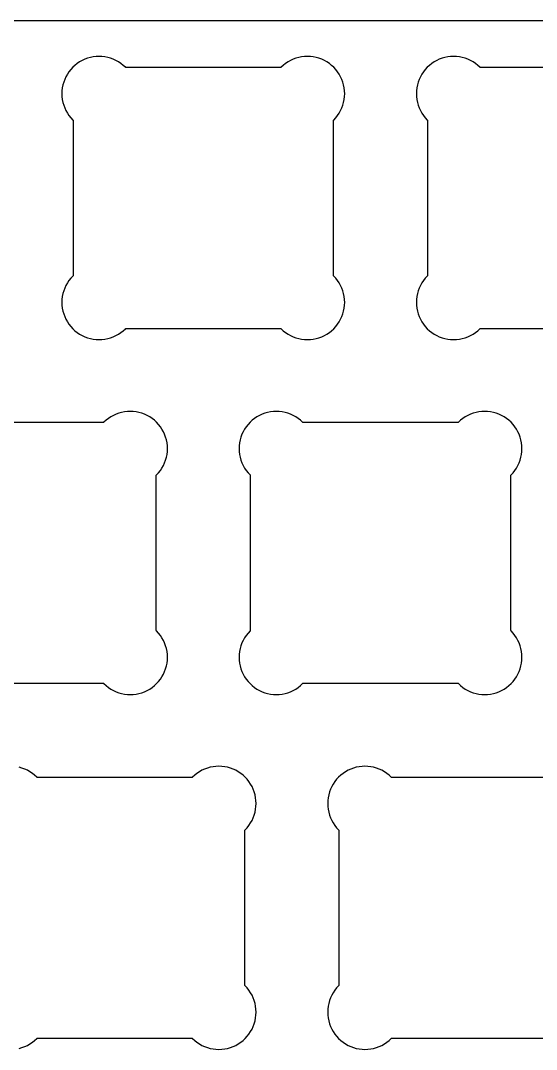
# Model space of a CAD drawing. Extents: x 0 to 286, y 0 to 95.
# Drawn here: x 133.1 to 160.9, y 40.1 to 95.3 of the extents above; entities that cross this region are included whole.
import ezdxf

# ---------------------------------------------------------------- set-up
doc = ezdxf.new("R2010")
doc.units = 0
doc.layers.get('0').update_dxf_attribs({"linetype": 'CONTINUOUS'})

msp = doc.modelspace()

# ---------------------------------------------------------------- linework, layer by layer
at = {"color": 0}
for p, q in [((0.09508, 95.3424), (285.845, 95.3424)), ((136.902, 93.3619), (136.751, 93.3207)), ((137.057, 93.3937), (136.902, 93.3619)), ((137.213, 93.4117), (137.057, 93.3937)), ((137.37, 93.4173), (137.213, 93.4117)), ((137.525, 93.4117), (137.37, 93.4173)), ((137.681, 93.3937), (137.525, 93.4117)), ((137.836, 93.3619), (137.681, 93.3937)), ((137.987, 93.3207), (137.836, 93.3619)), ((148.103, 93.3619), (147.95, 93.3207)), ((148.256, 93.3937), (148.103, 93.3619)), ((148.413, 93.4117), (148.256, 93.3937)), ((148.571, 93.4173), (148.413, 93.4117)), ((148.726, 93.4117), (148.571, 93.4173)), ((148.882, 93.3937), (148.726, 93.4117)), ((149.036, 93.3619), (148.882, 93.3937)), ((149.188, 93.3207), (149.036, 93.3619)), ((155.952, 93.3619), (155.801, 93.3207)), ((156.107, 93.3937), (155.952, 93.3619)), ((156.263, 93.4117), (156.107, 93.3937)), ((156.42, 93.4173), (156.263, 93.4117)), ((156.575, 93.4117), (156.42, 93.4173)), ((156.731, 93.3937), (156.575, 93.4117)), ((156.886, 93.3619), (156.731, 93.3937)), ((157.037, 93.3207), (156.886, 93.3619)), ((135.955, 92.8328), (135.848, 92.7171)), ((136.07, 92.939), (135.955, 92.8328)), ((136.194, 93.037), (136.07, 92.939)), ((136.325, 93.1238), (136.194, 93.037)), ((136.462, 93.2007), (136.325, 93.1238)), ((136.604, 93.2656), (136.462, 93.2007)), ((136.751, 93.3207), (136.604, 93.2656)), ((138.135, 93.2656), (137.987, 93.3207)), ((138.277, 93.2007), (138.135, 93.2656)), ((138.414, 93.1238), (138.277, 93.2007)), ((138.545, 93.037), (138.414, 93.1238)), ((138.668, 92.939), (138.545, 93.037)), ((138.783, 92.8328), (138.668, 92.939)), ((138.797, 92.8176), (138.783, 92.8328)), ((147.141, 92.8176), (138.797, 92.8176)), ((147.155, 92.8328), (147.141, 92.8176)), ((147.271, 92.939), (147.155, 92.8328)), ((147.394, 93.037), (147.271, 92.939)), ((147.525, 93.1238), (147.394, 93.037)), ((147.662, 93.2007), (147.525, 93.1238)), ((147.804, 93.2656), (147.662, 93.2007)), ((147.95, 93.3207), (147.804, 93.2656)), ((149.335, 93.2656), (149.188, 93.3207)), ((149.477, 93.2007), (149.335, 93.2656)), ((149.614, 93.1238), (149.477, 93.2007)), ((149.745, 93.037), (149.614, 93.1238)), ((149.867, 92.939), (149.745, 93.037)), ((149.984, 92.8328), (149.867, 92.939)), ((150.09, 92.7171), (149.984, 92.8328)), ((155.005, 92.8328), (154.898, 92.7171)), ((155.12, 92.939), (155.005, 92.8328)), ((155.244, 93.037), (155.12, 92.939)), ((155.375, 93.1238), (155.244, 93.037)), ((155.512, 93.2007), (155.375, 93.1238)), ((155.654, 93.2656), (155.512, 93.2007)), ((155.801, 93.3207), (155.654, 93.2656)), ((157.185, 93.2656), (157.037, 93.3207)), ((157.327, 93.2007), (157.185, 93.2656)), ((157.464, 93.1238), (157.327, 93.2007)), ((157.595, 93.037), (157.464, 93.1238)), ((157.718, 92.939), (157.595, 93.037)), ((157.833, 92.8328), (157.718, 92.939)), ((157.847, 92.8176), (157.833, 92.8328)), ((166.191, 92.8176), (157.847, 92.8176)), ((135.587, 92.3272), (135.522, 92.184)), ((135.664, 92.4623), (135.587, 92.3272)), ((135.751, 92.5932), (135.664, 92.4623)), ((135.848, 92.7171), (135.751, 92.5932)), ((150.188, 92.5932), (150.09, 92.7171)), ((150.275, 92.4623), (150.188, 92.5932)), ((150.352, 92.3272), (150.275, 92.4623)), ((150.417, 92.184), (150.352, 92.3272)), ((154.637, 92.3272), (154.572, 92.184)), ((154.714, 92.4623), (154.637, 92.3272)), ((154.801, 92.5932), (154.714, 92.4623)), ((154.898, 92.7171), (154.801, 92.5932)), ((135.394, 91.7303), (135.376, 91.5748)), ((135.425, 91.8849), (135.394, 91.7303)), ((135.467, 92.0365), (135.425, 91.8849)), ((135.522, 92.184), (135.467, 92.0365)), ((150.472, 92.0365), (150.417, 92.184)), ((150.513, 91.8849), (150.472, 92.0365)), ((150.545, 91.7303), (150.513, 91.8849)), ((150.563, 91.5748), (150.545, 91.7303)), ((154.444, 91.7303), (154.426, 91.5748)), ((154.475, 91.8849), (154.444, 91.7303)), ((154.517, 92.0365), (154.475, 91.8849)), ((154.572, 92.184), (154.517, 92.0365)), ((135.376, 91.5748), (135.369, 91.4178)), ((135.369, 91.4178), (135.376, 91.2619)), ((135.376, 91.2619), (135.394, 91.1063)), ((150.545, 91.1063), (150.563, 91.2619)), ((150.57, 91.4178), (150.563, 91.5748)), ((150.563, 91.2619), (150.57, 91.4178)), ((154.426, 91.5748), (154.42, 91.4178)), ((154.42, 91.4178), (154.426, 91.2619)), ((154.426, 91.2619), (154.444, 91.1063)), ((135.394, 91.1063), (135.425, 90.9518)), ((135.425, 90.9518), (135.467, 90.8004)), ((135.467, 90.8004), (135.522, 90.653)), ((135.522, 90.653), (135.587, 90.5108)), ((150.352, 90.5108), (150.417, 90.653)), ((150.417, 90.653), (150.472, 90.8004)), ((150.472, 90.8004), (150.513, 90.9518)), ((150.513, 90.9518), (150.545, 91.1063)), ((154.444, 91.1063), (154.475, 90.9518)), ((154.475, 90.9518), (154.517, 90.8004)), ((154.517, 90.8004), (154.572, 90.653)), ((154.572, 90.653), (154.637, 90.5108)), ((135.587, 90.5108), (135.664, 90.3732)), ((135.664, 90.3732), (135.751, 90.2423)), ((135.751, 90.2423), (135.848, 90.1196)), ((135.848, 90.1196), (135.955, 90.0038)), ((149.984, 90.0038), (150.09, 90.1196)), ((150.09, 90.1196), (150.188, 90.2423)), ((150.188, 90.2423), (150.275, 90.3732)), ((150.275, 90.3732), (150.352, 90.5108)), ((154.637, 90.5108), (154.714, 90.3732)), ((154.714, 90.3732), (154.801, 90.2423)), ((154.801, 90.2423), (154.898, 90.1196)), ((154.898, 90.1196), (155.005, 90.0038)), ((135.955, 90.0038), (135.97, 89.9901)), ((135.97, 89.9901), (135.97, 81.6462)), ((149.969, 89.9901), (149.984, 90.0038)), ((149.969, 81.6462), (149.969, 89.9901)), ((155.005, 90.0038), (155.02, 89.9901)), ((155.02, 89.9901), (155.02, 81.6462)), ((135.664, 81.2631), (135.587, 81.1251)), ((135.751, 81.394), (135.664, 81.2631)), ((135.848, 81.5164), (135.751, 81.394)), ((135.955, 81.6321), (135.848, 81.5164)), ((135.97, 81.6462), (135.955, 81.6321)), ((149.984, 81.6321), (149.969, 81.6462)), ((150.09, 81.5164), (149.984, 81.6321)), ((150.188, 81.394), (150.09, 81.5164)), ((150.275, 81.2631), (150.188, 81.394)), ((150.352, 81.1251), (150.275, 81.2631)), ((154.714, 81.2631), (154.637, 81.1251)), ((154.801, 81.394), (154.714, 81.2631)), ((154.898, 81.5164), (154.801, 81.394)), ((155.005, 81.6321), (154.898, 81.5164)), ((155.02, 81.6462), (155.005, 81.6321)), ((135.425, 80.6842), (135.394, 80.5311)), ((135.467, 80.8373), (135.425, 80.6842)), ((135.522, 80.9833), (135.467, 80.8373)), ((135.587, 81.1251), (135.522, 80.9833)), ((150.417, 80.9833), (150.352, 81.1251)), ((150.472, 80.8373), (150.417, 80.9833)), ((150.513, 80.6842), (150.472, 80.8373)), ((150.545, 80.5311), (150.513, 80.6842)), ((154.475, 80.6842), (154.444, 80.5311)), ((154.517, 80.8373), (154.475, 80.6842)), ((154.572, 80.9833), (154.517, 80.8373)), ((154.637, 81.1251), (154.572, 80.9833)), ((135.376, 80.3741), (135.369, 80.2171)), ((135.369, 80.2171), (135.376, 80.0612)), ((135.394, 80.5311), (135.376, 80.3741)), ((150.563, 80.3741), (150.545, 80.5311)), ((150.57, 80.2171), (150.563, 80.3741)), ((150.563, 80.0612), (150.57, 80.2171)), ((154.426, 80.3741), (154.42, 80.2171)), ((154.42, 80.2171), (154.426, 80.0612)), ((154.444, 80.5311), (154.426, 80.3741)), ((135.376, 80.0612), (135.394, 79.9056)), ((135.394, 79.9056), (135.425, 79.7511)), ((135.425, 79.7511), (135.467, 79.5997)), ((135.467, 79.5997), (135.522, 79.4523)), ((150.417, 79.4523), (150.472, 79.5997)), ((150.472, 79.5997), (150.513, 79.7511)), ((150.513, 79.7511), (150.545, 79.9056)), ((150.545, 79.9056), (150.563, 80.0612)), ((154.426, 80.0612), (154.444, 79.9056)), ((154.444, 79.9056), (154.475, 79.7511)), ((154.475, 79.7511), (154.517, 79.5997)), ((154.517, 79.5997), (154.572, 79.4523)), ((135.522, 79.4523), (135.587, 79.3101)), ((135.587, 79.3101), (135.664, 79.1739)), ((135.664, 79.1739), (135.751, 79.043)), ((135.751, 79.043), (135.848, 78.9203)), ((150.09, 78.9203), (150.188, 79.043)), ((150.188, 79.043), (150.275, 79.1739)), ((150.275, 79.1739), (150.352, 79.3101)), ((150.352, 79.3101), (150.417, 79.4523)), ((154.572, 79.4523), (154.637, 79.3101)), ((154.637, 79.3101), (154.714, 79.1739)), ((154.714, 79.1739), (154.801, 79.043)), ((154.801, 79.043), (154.898, 78.9203)), ((135.848, 78.9203), (135.955, 78.8031)), ((135.955, 78.8031), (136.07, 78.697)), ((136.07, 78.697), (136.194, 78.5992)), ((136.194, 78.5992), (136.325, 78.5125)), ((136.325, 78.5125), (136.462, 78.4352)), ((136.462, 78.4352), (136.604, 78.3703)), ((138.135, 78.3703), (138.277, 78.4352)), ((138.277, 78.4352), (138.414, 78.5125)), ((138.414, 78.5125), (138.545, 78.5992)), ((138.545, 78.5992), (138.668, 78.697)), ((138.668, 78.697), (138.783, 78.8031)), ((138.783, 78.8031), (138.797, 78.8183)), ((138.797, 78.8183), (147.141, 78.8183)), ((147.141, 78.8183), (147.155, 78.8031)), ((147.155, 78.8031), (147.271, 78.697)), ((147.271, 78.697), (147.394, 78.5992)), ((147.394, 78.5992), (147.525, 78.5125)), ((147.525, 78.5125), (147.662, 78.4352)), ((147.662, 78.4352), (147.804, 78.3703)), ((149.335, 78.3703), (149.477, 78.4352)), ((149.477, 78.4352), (149.614, 78.5125)), ((149.614, 78.5125), (149.745, 78.5992)), ((149.745, 78.5992), (149.867, 78.697)), ((149.867, 78.697), (149.984, 78.8031)), ((149.984, 78.8031), (150.09, 78.9203)), ((154.898, 78.9203), (155.005, 78.8031)), ((155.005, 78.8031), (155.12, 78.697)), ((155.12, 78.697), (155.244, 78.5992)), ((155.244, 78.5992), (155.375, 78.5125)), ((155.375, 78.5125), (155.512, 78.4352)), ((155.512, 78.4352), (155.654, 78.3703)), ((157.185, 78.3703), (157.327, 78.4352)), ((157.327, 78.4352), (157.464, 78.5125)), ((157.464, 78.5125), (157.595, 78.5992)), ((157.595, 78.5992), (157.718, 78.697)), ((157.718, 78.697), (157.833, 78.8031)), ((157.833, 78.8031), (157.847, 78.8183)), ((157.847, 78.8183), (166.191, 78.8183)), ((136.604, 78.3703), (136.751, 78.3153)), ((136.751, 78.3153), (136.902, 78.274)), ((136.902, 78.274), (137.057, 78.2422)), ((137.057, 78.2422), (137.213, 78.2242)), ((137.213, 78.2242), (137.37, 78.2175)), ((137.37, 78.2175), (137.525, 78.2242)), ((137.525, 78.2242), (137.681, 78.2422)), ((137.681, 78.2422), (137.836, 78.274)), ((137.836, 78.274), (137.987, 78.3153)), ((137.987, 78.3153), (138.135, 78.3703)), ((147.804, 78.3703), (147.95, 78.3153)), ((147.95, 78.3153), (148.103, 78.274)), ((148.103, 78.274), (148.256, 78.2422)), ((148.256, 78.2422), (148.413, 78.2242)), ((148.413, 78.2242), (148.571, 78.2175)), ((148.571, 78.2175), (148.726, 78.2242)), ((148.726, 78.2242), (148.882, 78.2422)), ((148.882, 78.2422), (149.036, 78.274)), ((149.036, 78.274), (149.188, 78.3153)), ((149.188, 78.3153), (149.335, 78.3703)), ((155.654, 78.3703), (155.801, 78.3153)), ((155.801, 78.3153), (155.952, 78.274)), ((155.952, 78.274), (156.107, 78.2422)), ((156.107, 78.2422), (156.263, 78.2242)), ((156.263, 78.2242), (156.42, 78.2175)), ((156.42, 78.2175), (156.575, 78.2242)), ((156.575, 78.2242), (156.731, 78.2422)), ((156.731, 78.2422), (156.886, 78.274)), ((156.886, 78.274), (157.037, 78.3153)), ((157.037, 78.3153), (157.185, 78.3703)), ((138, 74.0738), (137.869, 73.987)), ((138.137, 74.1507), (138, 74.0738)), ((138.279, 74.2156), (138.137, 74.1507)), ((138.425, 74.2707), (138.279, 74.2156)), ((138.578, 74.3119), (138.425, 74.2707)), ((138.731, 74.3437), (138.578, 74.3119)), ((138.888, 74.3617), (138.731, 74.3437)), ((139.046, 74.3673), (138.888, 74.3617)), ((139.201, 74.3617), (139.046, 74.3673)), ((139.357, 74.3437), (139.201, 74.3617)), ((139.511, 74.3119), (139.357, 74.3437)), ((139.663, 74.2707), (139.511, 74.3119)), ((139.81, 74.2156), (139.663, 74.2707)), ((139.952, 74.1507), (139.81, 74.2156)), ((140.089, 74.0738), (139.952, 74.1507)), ((140.22, 73.987), (140.089, 74.0738)), ((145.85, 74.0738), (145.719, 73.987)), ((145.987, 74.1507), (145.85, 74.0738)), ((146.129, 74.2156), (145.987, 74.1507)), ((146.276, 74.2707), (146.129, 74.2156)), ((146.427, 74.3119), (146.276, 74.2707)), ((146.582, 74.3437), (146.427, 74.3119)), ((146.738, 74.3617), (146.582, 74.3437)), ((146.895, 74.3673), (146.738, 74.3617)), ((147.05, 74.3617), (146.895, 74.3673)), ((147.206, 74.3437), (147.05, 74.3617)), ((147.361, 74.3119), (147.206, 74.3437)), ((147.512, 74.2707), (147.361, 74.3119)), ((147.66, 74.2156), (147.512, 74.2707)), ((147.802, 74.1507), (147.66, 74.2156)), ((147.939, 74.0738), (147.802, 74.1507)), ((148.07, 73.987), (147.939, 74.0738)), ((157.05, 74.0738), (156.919, 73.987)), ((157.187, 74.1507), (157.05, 74.0738)), ((157.329, 74.2156), (157.187, 74.1507)), ((157.475, 74.2707), (157.329, 74.2156)), ((157.628, 74.3119), (157.475, 74.2707)), ((157.781, 74.3437), (157.628, 74.3119)), ((157.938, 74.3617), (157.781, 74.3437)), ((158.096, 74.3673), (157.938, 74.3617)), ((158.251, 74.3617), (158.096, 74.3673)), ((158.407, 74.3437), (158.251, 74.3617)), ((158.561, 74.3119), (158.407, 74.3437)), ((158.713, 74.2707), (158.561, 74.3119)), ((158.86, 74.2156), (158.713, 74.2707)), ((159.002, 74.1507), (158.86, 74.2156)), ((159.139, 74.0738), (159.002, 74.1507)), ((159.27, 73.987), (159.139, 74.0738)), ((137.616, 73.7676), (129.272, 73.7676)), ((137.63, 73.7828), (137.616, 73.7676)), ((137.746, 73.889), (137.63, 73.7828)), ((137.869, 73.987), (137.746, 73.889)), ((140.342, 73.889), (140.22, 73.987)), ((140.459, 73.7828), (140.342, 73.889)), ((140.565, 73.6671), (140.459, 73.7828)), ((140.663, 73.5432), (140.565, 73.6671)), ((140.75, 73.4124), (140.663, 73.5432)), ((145.276, 73.5432), (145.189, 73.4124)), ((145.373, 73.6671), (145.276, 73.5432)), ((145.48, 73.7828), (145.373, 73.6671)), ((145.595, 73.889), (145.48, 73.7828)), ((145.719, 73.987), (145.595, 73.889)), ((148.193, 73.889), (148.07, 73.987)), ((148.308, 73.7828), (148.193, 73.889)), ((148.322, 73.7676), (148.308, 73.7828)), ((156.666, 73.7676), (148.322, 73.7676)), ((156.68, 73.7828), (156.666, 73.7676)), ((156.796, 73.889), (156.68, 73.7828)), ((156.919, 73.987), (156.796, 73.889)), ((159.392, 73.889), (159.27, 73.987)), ((159.509, 73.7828), (159.392, 73.889)), ((159.615, 73.6671), (159.509, 73.7828)), ((159.713, 73.5432), (159.615, 73.6671)), ((159.8, 73.4124), (159.713, 73.5432)), ((140.827, 73.2758), (140.75, 73.4124)), ((140.892, 73.134), (140.827, 73.2758)), ((140.947, 72.9865), (140.892, 73.134)), ((140.988, 72.8349), (140.947, 72.9865)), ((144.992, 72.9865), (144.95, 72.8349)), ((145.047, 73.134), (144.992, 72.9865)), ((145.112, 73.2758), (145.047, 73.134)), ((145.189, 73.4124), (145.112, 73.2758)), ((159.877, 73.2758), (159.8, 73.4124)), ((159.942, 73.134), (159.877, 73.2758)), ((159.997, 72.9865), (159.942, 73.134)), ((160.038, 72.8349), (159.997, 72.9865)), ((141.02, 72.6803), (140.988, 72.8349)), ((141.038, 72.5248), (141.02, 72.6803)), ((141.045, 72.3678), (141.038, 72.5248)), ((141.038, 72.2119), (141.045, 72.3678)), ((144.901, 72.5248), (144.894, 72.3678)), ((144.894, 72.3678), (144.901, 72.2119)), ((144.919, 72.6803), (144.901, 72.5248)), ((144.95, 72.8349), (144.919, 72.6803)), ((160.07, 72.6803), (160.038, 72.8349)), ((160.088, 72.5248), (160.07, 72.6803)), ((160.095, 72.3678), (160.088, 72.5248)), ((160.088, 72.2119), (160.095, 72.3678)), ((140.947, 71.7504), (140.988, 71.9018)), ((140.988, 71.9018), (141.02, 72.0563)), ((141.02, 72.0563), (141.038, 72.2119)), ((144.901, 72.2119), (144.919, 72.0563)), ((144.919, 72.0563), (144.95, 71.9018)), ((144.95, 71.9018), (144.992, 71.7504)), ((159.997, 71.7504), (160.038, 71.9018)), ((160.038, 71.9018), (160.07, 72.0563)), ((160.07, 72.0563), (160.088, 72.2119)), ((140.663, 71.1923), (140.75, 71.3232)), ((140.75, 71.3232), (140.827, 71.4608)), ((140.827, 71.4608), (140.892, 71.603)), ((140.892, 71.603), (140.947, 71.7504)), ((144.992, 71.7504), (145.047, 71.603)), ((145.047, 71.603), (145.112, 71.4608)), ((145.112, 71.4608), (145.189, 71.3232)), ((145.189, 71.3232), (145.276, 71.1923)), ((159.713, 71.1923), (159.8, 71.3232)), ((159.8, 71.3232), (159.877, 71.4608)), ((159.877, 71.4608), (159.942, 71.603)), ((159.942, 71.603), (159.997, 71.7504)), ((140.444, 70.9401), (140.459, 70.9538)), ((140.444, 62.5962), (140.444, 70.9401)), ((140.459, 70.9538), (140.565, 71.0696)), ((140.565, 71.0696), (140.663, 71.1923)), ((145.276, 71.1923), (145.373, 71.0696)), ((145.373, 71.0696), (145.48, 70.9538)), ((145.48, 70.9538), (145.495, 70.9401)), ((145.495, 70.9401), (145.495, 62.5962)), ((159.494, 70.9401), (159.509, 70.9538)), ((159.494, 62.5962), (159.494, 70.9401)), ((159.509, 70.9538), (159.615, 71.0696)), ((159.615, 71.0696), (159.713, 71.1923)), ((140.459, 62.5821), (140.444, 62.5962)), ((140.565, 62.4664), (140.459, 62.5821)), ((140.663, 62.3439), (140.565, 62.4664)), ((145.373, 62.4664), (145.276, 62.3439)), ((145.48, 62.5821), (145.373, 62.4664)), ((145.495, 62.5962), (145.48, 62.5821)), ((159.509, 62.5821), (159.494, 62.5962)), ((159.615, 62.4664), (159.509, 62.5821)), ((159.713, 62.3439), (159.615, 62.4664)), ((140.75, 62.2131), (140.663, 62.3439)), ((140.827, 62.0751), (140.75, 62.2131)), ((140.892, 61.9333), (140.827, 62.0751)), ((140.947, 61.7873), (140.892, 61.9333)), ((145.047, 61.9333), (144.992, 61.7873)), ((145.112, 62.0751), (145.047, 61.9333)), ((145.189, 62.2131), (145.112, 62.0751)), ((145.276, 62.3439), (145.189, 62.2131)), ((159.8, 62.2131), (159.713, 62.3439)), ((159.877, 62.0751), (159.8, 62.2131)), ((159.942, 61.9333), (159.877, 62.0751)), ((159.997, 61.7873), (159.942, 61.9333)), ((140.988, 61.6342), (140.947, 61.7873)), ((141.02, 61.4811), (140.988, 61.6342)), ((141.038, 61.3241), (141.02, 61.4811)), ((141.045, 61.1671), (141.038, 61.3241)), ((144.901, 61.3241), (144.894, 61.1671)), ((144.919, 61.4811), (144.901, 61.3241)), ((144.95, 61.6342), (144.919, 61.4811)), ((144.992, 61.7873), (144.95, 61.6342)), ((160.038, 61.6342), (159.997, 61.7873)), ((160.07, 61.4811), (160.038, 61.6342)), ((160.088, 61.3241), (160.07, 61.4811)), ((160.095, 61.1671), (160.088, 61.3241)), ((140.988, 60.7011), (141.02, 60.8556)), ((141.02, 60.8556), (141.038, 61.0112)), ((141.038, 61.0112), (141.045, 61.1671)), ((144.894, 61.1671), (144.901, 61.0112)), ((144.901, 61.0112), (144.919, 60.8556)), ((144.919, 60.8556), (144.95, 60.7011)), ((160.038, 60.7011), (160.07, 60.8556)), ((160.07, 60.8556), (160.088, 61.0112)), ((160.088, 61.0112), (160.095, 61.1671)), ((140.75, 60.1239), (140.827, 60.2601)), ((140.827, 60.2601), (140.892, 60.4023)), ((140.892, 60.4023), (140.947, 60.5497)), ((140.947, 60.5497), (140.988, 60.7011)), ((144.95, 60.7011), (144.992, 60.5497)), ((144.992, 60.5497), (145.047, 60.4023)), ((145.047, 60.4023), (145.112, 60.2601)), ((145.112, 60.2601), (145.189, 60.1239)), ((159.8, 60.1239), (159.877, 60.2601)), ((159.877, 60.2601), (159.942, 60.4023)), ((159.942, 60.4023), (159.997, 60.5497)), ((159.997, 60.5497), (160.038, 60.7011)), ((129.272, 59.7683), (137.616, 59.7683)), ((137.616, 59.7683), (137.63, 59.7531)), ((137.63, 59.7531), (137.746, 59.647)), ((137.746, 59.647), (137.869, 59.5492)), ((140.22, 59.5492), (140.342, 59.647)), ((140.342, 59.647), (140.459, 59.7531)), ((140.459, 59.7531), (140.565, 59.8703)), ((140.565, 59.8703), (140.663, 59.993)), ((140.663, 59.993), (140.75, 60.1239)), ((145.189, 60.1239), (145.276, 59.993)), ((145.276, 59.993), (145.373, 59.8703)), ((145.373, 59.8703), (145.48, 59.7531)), ((145.48, 59.7531), (145.595, 59.647)), ((145.595, 59.647), (145.719, 59.5492)), ((148.07, 59.5492), (148.193, 59.647)), ((148.193, 59.647), (148.308, 59.7531)), ((148.308, 59.7531), (148.322, 59.7683)), ((148.322, 59.7683), (156.666, 59.7683)), ((156.666, 59.7683), (156.68, 59.7531)), ((156.68, 59.7531), (156.796, 59.647)), ((156.796, 59.647), (156.919, 59.5492)), ((159.27, 59.5492), (159.392, 59.647)), ((159.392, 59.647), (159.509, 59.7531)), ((159.509, 59.7531), (159.615, 59.8703)), ((159.615, 59.8703), (159.713, 59.993)), ((159.713, 59.993), (159.8, 60.1239)), ((137.869, 59.5492), (138, 59.4625)), ((138, 59.4625), (138.137, 59.3852)), ((138.137, 59.3852), (138.279, 59.3203)), ((138.279, 59.3203), (138.425, 59.2653)), ((138.425, 59.2653), (138.578, 59.224)), ((138.578, 59.224), (138.731, 59.1922)), ((138.731, 59.1922), (138.888, 59.1742)), ((138.888, 59.1742), (139.046, 59.1675)), ((139.046, 59.1675), (139.201, 59.1742)), ((139.201, 59.1742), (139.357, 59.1922)), ((139.357, 59.1922), (139.511, 59.224)), ((139.511, 59.224), (139.663, 59.2653)), ((139.663, 59.2653), (139.81, 59.3203)), ((139.81, 59.3203), (139.952, 59.3852)), ((139.952, 59.3852), (140.089, 59.4625)), ((140.089, 59.4625), (140.22, 59.5492)), ((145.719, 59.5492), (145.85, 59.4625)), ((145.85, 59.4625), (145.987, 59.3852)), ((145.987, 59.3852), (146.129, 59.3203)), ((146.129, 59.3203), (146.276, 59.2653)), ((146.276, 59.2653), (146.427, 59.224)), ((146.427, 59.224), (146.582, 59.1922)), ((146.582, 59.1922), (146.738, 59.1742)), ((146.738, 59.1742), (146.895, 59.1675)), ((146.895, 59.1675), (147.05, 59.1742)), ((147.05, 59.1742), (147.206, 59.1922)), ((147.206, 59.1922), (147.361, 59.224)), ((147.361, 59.224), (147.512, 59.2653)), ((147.512, 59.2653), (147.66, 59.3203)), ((147.66, 59.3203), (147.802, 59.3852)), ((147.802, 59.3852), (147.939, 59.4625)), ((147.939, 59.4625), (148.07, 59.5492)), ((156.919, 59.5492), (157.05, 59.4625)), ((157.05, 59.4625), (157.187, 59.3852)), ((157.187, 59.3852), (157.329, 59.3203)), ((157.329, 59.3203), (157.475, 59.2653)), ((157.475, 59.2653), (157.628, 59.224)), ((157.628, 59.224), (157.781, 59.1922)), ((157.781, 59.1922), (157.938, 59.1742)), ((157.938, 59.1742), (158.096, 59.1675)), ((158.096, 59.1675), (158.251, 59.1742)), ((158.251, 59.1742), (158.407, 59.1922)), ((158.407, 59.1922), (158.561, 59.224)), ((158.561, 59.224), (158.713, 59.2653)), ((158.713, 59.2653), (158.86, 59.3203)), ((158.86, 59.3203), (159.002, 59.3852)), ((159.002, 59.3852), (159.139, 59.4625)), ((159.139, 59.4625), (159.27, 59.5492)), ((133.225, 55.2207), (133.074, 55.2619)), ((143.339, 55.2619), (143.189, 55.2207)), ((143.494, 55.2937), (143.339, 55.2619)), ((143.649, 55.3117), (143.494, 55.2937)), ((143.807, 55.3173), (143.649, 55.3117)), ((143.964, 55.3117), (143.807, 55.3173)), ((144.119, 55.2937), (143.964, 55.3117)), ((144.274, 55.2619), (144.119, 55.2937)), ((144.425, 55.2207), (144.274, 55.2619)), ((151.19, 55.2619), (151.039, 55.2207)), ((151.344, 55.2937), (151.19, 55.2619)), ((151.5, 55.3117), (151.344, 55.2937)), ((151.657, 55.3173), (151.5, 55.3117)), ((151.814, 55.3117), (151.657, 55.3173)), ((151.97, 55.2937), (151.814, 55.3117)), ((152.124, 55.2619), (151.97, 55.2937)), ((152.275, 55.2207), (152.124, 55.2619)), ((133.372, 55.1656), (133.225, 55.2207)), ((133.515, 55.1007), (133.372, 55.1656)), ((133.652, 55.0238), (133.515, 55.1007)), ((133.783, 54.937), (133.652, 55.0238)), ((133.905, 54.839), (133.783, 54.937)), ((134.021, 54.7328), (133.905, 54.839)), ((134.035, 54.7176), (134.021, 54.7328)), ((142.379, 54.7176), (134.035, 54.7176)), ((142.393, 54.7328), (142.379, 54.7176)), ((142.507, 54.839), (142.393, 54.7328)), ((142.631, 54.937), (142.507, 54.839)), ((142.762, 55.0238), (142.631, 54.937)), ((142.898, 55.1007), (142.762, 55.0238)), ((143.042, 55.1656), (142.898, 55.1007)), ((143.189, 55.2207), (143.042, 55.1656)), ((144.572, 55.1656), (144.425, 55.2207)), ((144.715, 55.1007), (144.572, 55.1656)), ((144.851, 55.0238), (144.715, 55.1007)), ((144.984, 54.937), (144.851, 55.0238)), ((145.106, 54.839), (144.984, 54.937)), ((145.22, 54.7328), (145.106, 54.839)), ((145.328, 54.6171), (145.22, 54.7328)), ((150.243, 54.7328), (150.136, 54.6171)), ((150.358, 54.839), (150.243, 54.7328)), ((150.481, 54.937), (150.358, 54.839)), ((150.611, 55.0238), (150.481, 54.937)), ((150.749, 55.1007), (150.611, 55.0238)), ((150.893, 55.1656), (150.749, 55.1007)), ((151.039, 55.2207), (150.893, 55.1656)), ((152.422, 55.1656), (152.275, 55.2207)), ((152.565, 55.1007), (152.422, 55.1656)), ((152.702, 55.0238), (152.565, 55.1007)), ((152.833, 54.937), (152.702, 55.0238)), ((152.955, 54.839), (152.833, 54.937)), ((153.071, 54.7328), (152.955, 54.839)), ((153.085, 54.7176), (153.071, 54.7328)), ((161.429, 54.7176), (153.085, 54.7176)), ((145.425, 54.4932), (145.328, 54.6171)), ((145.511, 54.3624), (145.425, 54.4932)), ((145.588, 54.2258), (145.511, 54.3624)), ((145.655, 54.084), (145.588, 54.2258)), ((149.876, 54.2258), (149.809, 54.084)), ((149.951, 54.3624), (149.876, 54.2258)), ((150.04, 54.4932), (149.951, 54.3624)), ((150.136, 54.6171), (150.04, 54.4932)), ((145.708, 53.9365), (145.655, 54.084)), ((145.752, 53.7849), (145.708, 53.9365)), ((145.781, 53.6303), (145.752, 53.7849)), ((145.801, 53.4748), (145.781, 53.6303)), ((149.681, 53.6303), (149.663, 53.4748)), ((149.711, 53.7849), (149.681, 53.6303)), ((149.754, 53.9365), (149.711, 53.7849)), ((149.809, 54.084), (149.754, 53.9365)), ((145.781, 53.0063), (145.801, 53.1619)), ((145.806, 53.3178), (145.801, 53.4748)), ((145.801, 53.1619), (145.806, 53.3178)), ((149.663, 53.4748), (149.656, 53.3178)), ((149.656, 53.3178), (149.663, 53.1619)), ((149.663, 53.1619), (149.681, 53.0063)), ((145.588, 52.4108), (145.655, 52.553)), ((145.655, 52.553), (145.708, 52.7004)), ((145.708, 52.7004), (145.752, 52.8518)), ((145.752, 52.8518), (145.781, 53.0063)), ((149.681, 53.0063), (149.711, 52.8518)), ((149.711, 52.8518), (149.754, 52.7004)), ((149.754, 52.7004), (149.809, 52.553)), ((149.809, 52.553), (149.876, 52.4108)), ((145.22, 51.9038), (145.328, 52.0196)), ((145.328, 52.0196), (145.425, 52.1423)), ((145.425, 52.1423), (145.511, 52.2732)), ((145.511, 52.2732), (145.588, 52.4108)), ((149.876, 52.4108), (149.951, 52.2732)), ((149.951, 52.2732), (150.04, 52.1423)), ((150.04, 52.1423), (150.136, 52.0196)), ((150.136, 52.0196), (150.243, 51.9038)), ((145.207, 51.8901), (145.22, 51.9038)), ((145.207, 43.5462), (145.207, 51.8901)), ((150.243, 51.9038), (150.257, 51.8901)), ((150.257, 51.8901), (150.257, 43.5462)), ((145.22, 43.5321), (145.207, 43.5462)), ((145.328, 43.4164), (145.22, 43.5321)), ((145.425, 43.2939), (145.328, 43.4164)), ((145.511, 43.1631), (145.425, 43.2939)), ((145.588, 43.0251), (145.511, 43.1631)), ((149.951, 43.1631), (149.876, 43.0251)), ((150.04, 43.2939), (149.951, 43.1631)), ((150.136, 43.4164), (150.04, 43.2939)), ((150.243, 43.5321), (150.136, 43.4164)), ((150.257, 43.5462), (150.243, 43.5321)), ((145.655, 42.8833), (145.588, 43.0251)), ((145.708, 42.7373), (145.655, 42.8833)), ((145.752, 42.5842), (145.708, 42.7373)), ((145.781, 42.4311), (145.752, 42.5842)), ((149.711, 42.5842), (149.681, 42.4311)), ((149.754, 42.7373), (149.711, 42.5842)), ((149.809, 42.8833), (149.754, 42.7373)), ((149.876, 43.0251), (149.809, 42.8833)), ((145.801, 42.2741), (145.781, 42.4311)), ((145.806, 42.1171), (145.801, 42.2741)), ((145.801, 41.9612), (145.806, 42.1171)), ((149.663, 42.2741), (149.656, 42.1171)), ((149.656, 42.1171), (149.663, 41.9612)), ((149.681, 42.4311), (149.663, 42.2741)), ((145.655, 41.3523), (145.708, 41.4997)), ((145.708, 41.4997), (145.752, 41.6511)), ((145.752, 41.6511), (145.781, 41.8056)), ((145.781, 41.8056), (145.801, 41.9612)), ((149.663, 41.9612), (149.681, 41.8056)), ((149.681, 41.8056), (149.711, 41.6511)), ((149.711, 41.6511), (149.754, 41.4997)), ((149.754, 41.4997), (149.809, 41.3523)), ((145.328, 40.8203), (145.425, 40.943)), ((145.425, 40.943), (145.511, 41.0739)), ((145.511, 41.0739), (145.588, 41.2101)), ((145.588, 41.2101), (145.655, 41.3523)), ((149.809, 41.3523), (149.876, 41.2101)), ((149.876, 41.2101), (149.951, 41.0739)), ((149.951, 41.0739), (150.04, 40.943)), ((150.04, 40.943), (150.136, 40.8203)), ((133.372, 40.2703), (133.515, 40.3352)), ((133.515, 40.3352), (133.652, 40.4125)), ((133.652, 40.4125), (133.783, 40.4992)), ((133.783, 40.4992), (133.905, 40.597)), ((133.905, 40.597), (134.021, 40.7031)), ((134.021, 40.7031), (134.034, 40.7183)), ((134.034, 40.7183), (142.38, 40.7183)), ((142.38, 40.7183), (142.393, 40.7031)), ((142.393, 40.7031), (142.507, 40.597)), ((142.507, 40.597), (142.631, 40.4992)), ((142.631, 40.4992), (142.762, 40.4125)), ((142.762, 40.4125), (142.898, 40.3352)), ((142.898, 40.3352), (143.042, 40.2703)), ((144.572, 40.2703), (144.715, 40.3352)), ((144.715, 40.3352), (144.851, 40.4125)), ((144.851, 40.4125), (144.984, 40.4992)), ((144.984, 40.4992), (145.106, 40.597)), ((145.106, 40.597), (145.22, 40.7031)), ((145.22, 40.7031), (145.328, 40.8203)), ((150.136, 40.8203), (150.243, 40.7031)), ((150.243, 40.7031), (150.358, 40.597)), ((150.358, 40.597), (150.481, 40.4992)), ((150.481, 40.4992), (150.611, 40.4125)), ((150.611, 40.4125), (150.749, 40.3352)), ((150.749, 40.3352), (150.893, 40.2703)), ((152.422, 40.2703), (152.565, 40.3352)), ((152.565, 40.3352), (152.702, 40.4125)), ((152.702, 40.4125), (152.833, 40.4992)), ((152.833, 40.4992), (152.955, 40.597)), ((152.955, 40.597), (153.071, 40.7031)), ((153.071, 40.7031), (153.084, 40.7183)), ((153.084, 40.7183), (161.43, 40.7183)), ((133.074, 40.174), (133.225, 40.2153)), ((133.225, 40.2153), (133.372, 40.2703)), ((143.042, 40.2703), (143.189, 40.2153)), ((143.189, 40.2153), (143.339, 40.174)), ((143.339, 40.174), (143.494, 40.1422)), ((143.494, 40.1422), (143.649, 40.1242)), ((143.649, 40.1242), (143.807, 40.1175)), ((143.807, 40.1175), (143.964, 40.1242)), ((143.964, 40.1242), (144.119, 40.1422)), ((144.119, 40.1422), (144.274, 40.174)), ((144.274, 40.174), (144.425, 40.2153)), ((144.425, 40.2153), (144.572, 40.2703)), ((150.893, 40.2703), (151.039, 40.2153)), ((151.039, 40.2153), (151.19, 40.174)), ((151.19, 40.174), (151.344, 40.1422)), ((151.344, 40.1422), (151.5, 40.1242)), ((151.5, 40.1242), (151.657, 40.1175)), ((151.657, 40.1175), (151.814, 40.1242)), ((151.814, 40.1242), (151.97, 40.1422)), ((151.97, 40.1422), (152.124, 40.174)), ((152.124, 40.174), (152.275, 40.2153)), ((152.275, 40.2153), (152.422, 40.2703))]:
    msp.add_line(p, q, dxfattribs=at)

doc.saveas('drawing.dxf')
